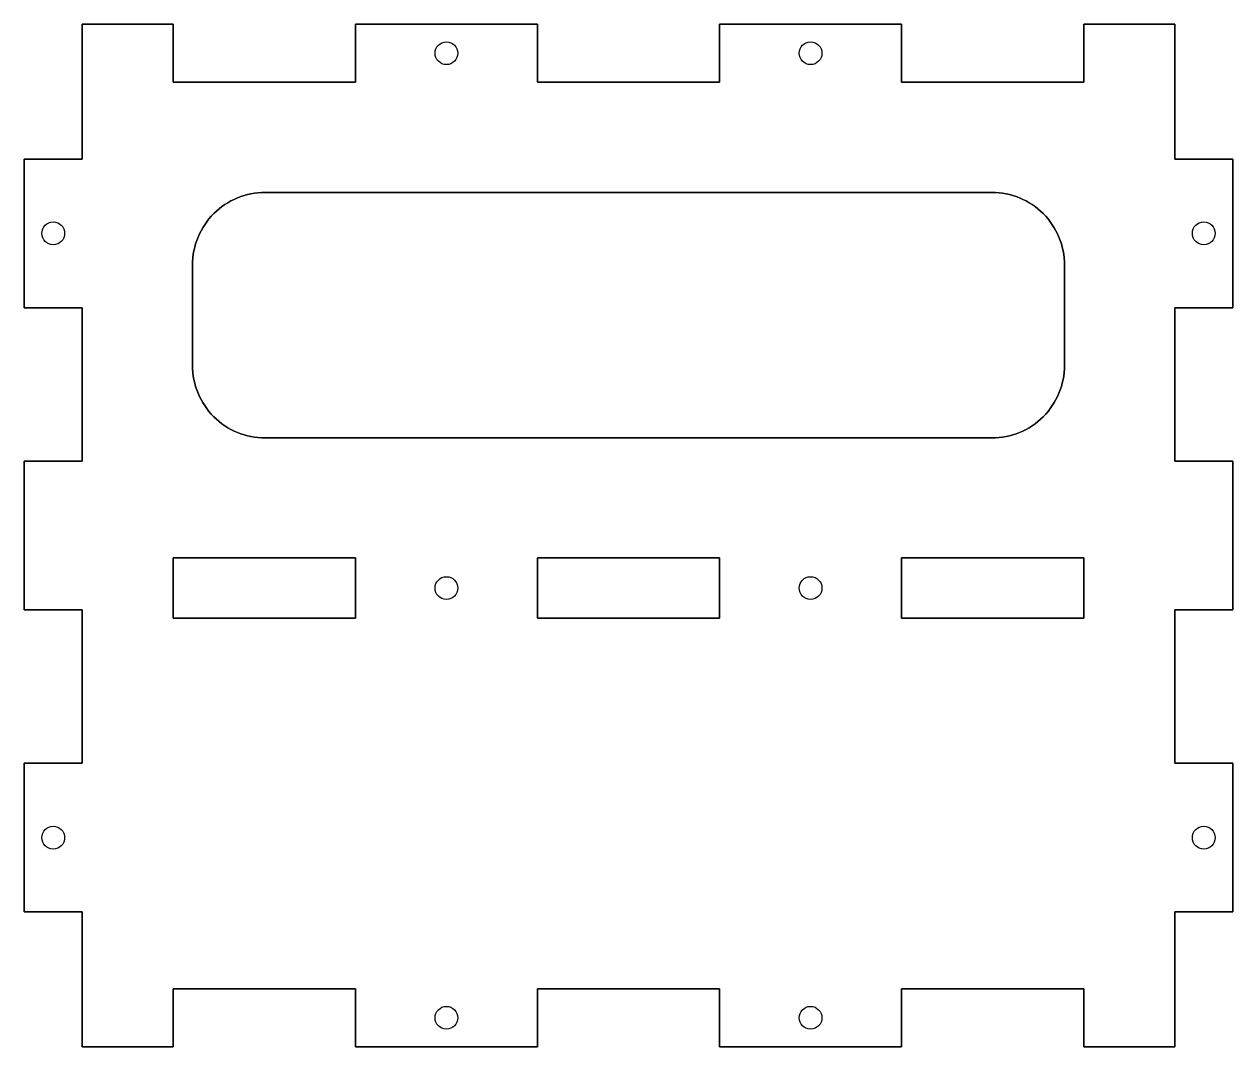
# Model space of a CAD drawing. Header units: inches. Extents: x -1.29 to 3.7, y -0.24 to 3.99.
import ezdxf

# ---------------------------------------------------------------- set-up
doc = ezdxf.new("R2010")
doc.units = ezdxf.units.IN
doc.layers.get('0').update_dxf_attribs({"linetype": 'CONTINUOUS'})

msp = doc.modelspace()

# ---------------------------------------------------------------- linework, layer by layer
for points in [[(3.0792, 3.985), (3.455, 3.985), (3.455, 3.4279), (3.695, 3.4279), (3.695, 2.8137), (3.455, 2.8137), (3.455, 2.1796), (3.695, 2.1796), (3.695, 1.5654), (3.455, 1.5654), (3.455, 0.9313), (3.695, 0.9313), (3.695, 0.3171), (3.455, 0.3171), (3.455, -0.24), (3.0792, -0.24), (3.0792, 0), (2.3275, 0), (2.3275, -0.24), (1.5758, -0.24), (1.5758, 0), (0.8242, 0), (0.8242, -0.24), (0.0725, -0.24), (0.0725, 0), (-0.6792, 0), (-0.6792, -0.24), (-1.055, -0.24), (-1.055, 0.3171), (-1.295, 0.3171), (-1.295, 0.9313), (-1.055, 0.9313), (-1.055, 1.5654), (-1.295, 1.5654), (-1.295, 2.1796), (-1.055, 2.1796), (-1.055, 2.8137), (-1.295, 2.8137), (-1.295, 3.4279), (-1.055, 3.4279), (-1.055, 3.985), (-0.6792, 3.985), (-0.6792, 3.745), (0.0725, 3.745), (0.0725, 3.985), (0.8242, 3.985), (0.8242, 3.745), (1.5758, 3.745), (1.5758, 3.985), (2.3275, 3.985), (2.3275, 3.745), (3.0792, 3.745)], [(3.455, 3.985), (3.0792, 3.985), (3.0792, 3.745), (2.3275, 3.745), (2.3275, 3.985), (1.5758, 3.985), (1.5758, 3.745), (0.8242, 3.745), (0.8242, 3.985), (0.0725, 3.985), (0.0725, 3.745), (-0.6792, 3.745), (-0.6792, 3.985), (-1.055, 3.985), (-1.055, 3.4279), (-1.295, 3.4279), (-1.295, 2.8137), (-1.055, 2.8137), (-1.055, 2.1796), (-1.295, 2.1796), (-1.295, 1.5654), (-1.055, 1.5654), (-1.055, 0.9313), (-1.295, 0.9313), (-1.295, 0.3171), (-1.055, 0.3171), (-1.055, -0.24), (-0.6792, -0.24), (-0.6792, 0), (0.0725, 0), (0.0725, -0.24), (0.8242, -0.24), (0.8242, 0), (1.5758, 0), (1.5758, -0.24), (2.3275, -0.24), (2.3275, 0), (3.0792, 0), (3.0792, -0.24), (3.455, -0.24), (3.455, 0.3171), (3.695, 0.3171), (3.695, 0.9313), (3.455, 0.9313), (3.455, 1.5654), (3.695, 1.5654), (3.695, 2.1796), (3.455, 2.1796), (3.455, 2.8137), (3.695, 2.8137), (3.695, 3.4279), (3.455, 3.4279)], [(-0.6792, 1.7804), (-0.6792, 1.5304), (0.0725, 1.5304), (0.0725, 1.7804)], [(-0.6792, 1.5304), (-0.6792, 1.7804), (0.0725, 1.7804), (0.0725, 1.5304)], [(0.8242, 1.7804), (0.8242, 1.5304), (1.5758, 1.5304), (1.5758, 1.7804)], [(0.8242, 1.5304), (0.8242, 1.7804), (1.5758, 1.7804), (1.5758, 1.5304)], [(2.3275, 1.7804), (2.3275, 1.5304), (3.0792, 1.5304), (3.0792, 1.7804)], [(2.3275, 1.5304), (2.3275, 1.7804), (3.0792, 1.7804), (3.0792, 1.5304)]]:
    msp.add_lwpolyline(points, close=True)
for points in [[(-0.6, 2.99), (-0.6, 2.5754, 0.414214), (-0.3, 2.2754), (2.7, 2.2754, 0.414214), (3, 2.5754), (3, 2.99, 0.414214), (2.7, 3.29), (-0.3, 3.29, 0.414214)], [(-0.6, 2.5754), (-0.6, 2.99, -0.414214), (-0.3, 3.29), (2.7, 3.29, -0.414214), (3, 2.99), (3, 2.5754, -0.414214), (2.7, 2.2754), (-0.3, 2.2754, -0.414214)]]:
    msp.add_lwpolyline(points, format="xyb", close=True)
for centre in [(0.4483, 3.865), (0.4483, 3.865), (1.9517, 3.865), (1.9517, 3.865), (-1.175, 3.1208), (-1.175, 3.1208), (3.575, 3.1208), (3.575, 3.1208), (0.4483, 1.6554), (0.4483, 1.6554), (1.9517, 1.6554), (1.9517, 1.6554), (-1.175, 0.6242), (-1.175, 0.6242), (3.575, 0.6242), (3.575, 0.6242), (0.4483, -0.12), (0.4483, -0.12), (1.9517, -0.12), (1.9517, -0.12)]:
    msp.add_circle(centre, 0.047)

doc.saveas('drawing.dxf')
